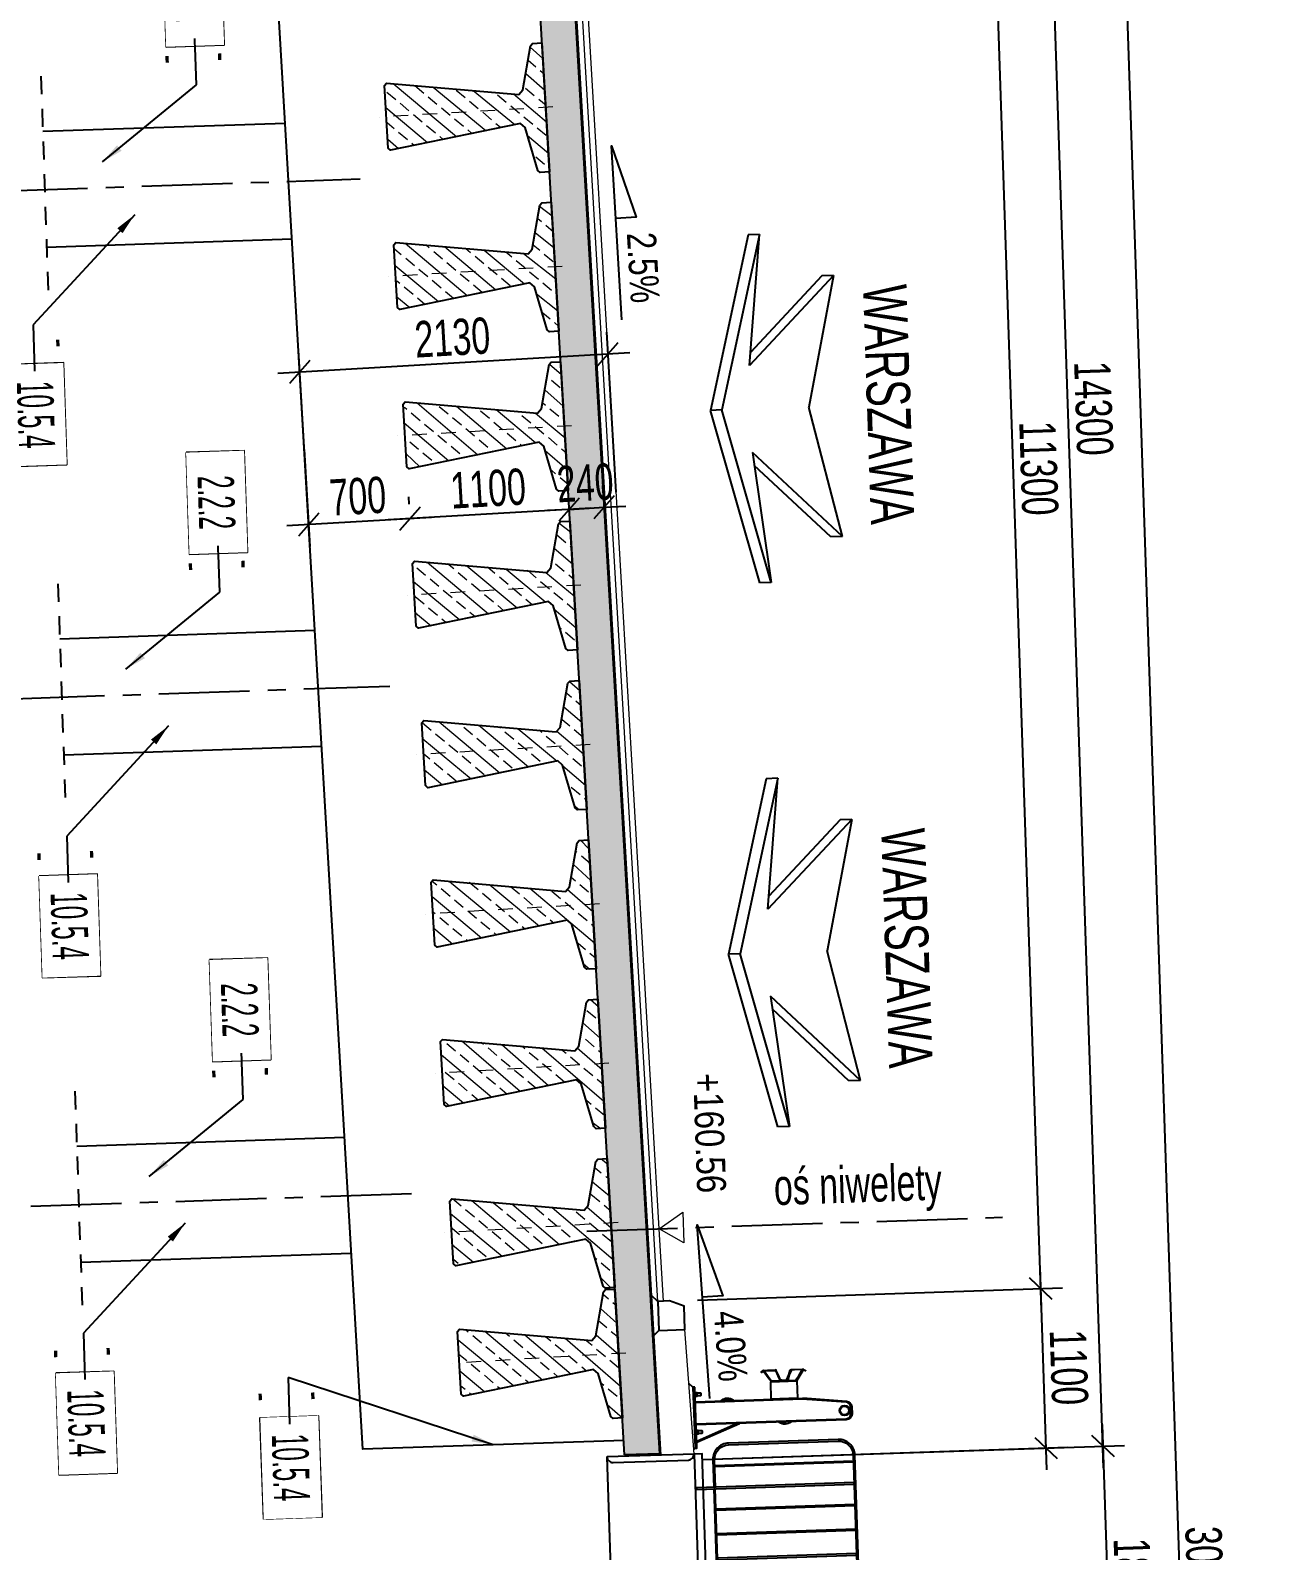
# Model space of a CAD drawing. Header units: metres. Extents: x 8395712 to 9795150, y 4166577 to 5794892.
# Drawn here: x 8418332.71 to 8418341.32, y 5772437.74 to 5772448.22 of the extents above; entities that cross this region are included whole.
import ezdxf
from ezdxf.enums import TextEntityAlignment as Align

# ---------------------------------------------------------------- set-up
doc = ezdxf.new("R2010")
doc.units = ezdxf.units.M
doc.set_wipeout_variables(frame=1)
doc.header["$PDMODE"] = 35
doc.header["$PDSIZE"] = 0.002
doc.linetypes.add('CENTER', pattern=[2, 1.25, -0.25, 0.25, -0.25])
doc.linetypes.add('HIDDEN', pattern=[0.375, 0.25, -0.125])
for name, color, linetype in [('00RysOpi-T', 2, 'Continuous'), ('AII_M_bariery', 8, 'Continuous'), ('AII_M_izolacja', 8, 'Continuous'), ('AII_M_konstrukcja beton', 3, 'Continuous'), ('AII_M_krawężnik', 9, 'Continuous'), ('AII_M_opis', 1, 'Continuous'), ('AII_M_opisy do legendy', 2, 'Continuous'), ('AII_M_osie główne', 8, 'CENTER'), ('AII_M_wyposażenie', 8, 'Continuous'), ('AII_wyposażenie', 8, 'Continuous')]:
    doc.layers.add(name, color=color, linetype=linetype)
for name, color, linetype, lineweight in [('AII_M_konstrukcja', 1, 'Continuous', 25), ('AII_M_koty wysokościowe', 1, 'Continuous', 18), ('AII_M_kreskowanie', 8, 'Continuous', 0), ('AII_M_linie kreskowane', 9, 'HIDDEN', 18), ('AII_M_nawierzchnia', 9, 'Continuous', 18), ('AII_M_opisy wymiary', 1, 'Continuous', 25), ('AII_M_osie', 9, 'CENTER', 18), ('AII_M_wymiary', 1, 'Continuous', 25)]:
    doc.layers.add(name, color=color, linetype=linetype, lineweight=lineweight)
doc.styles.add('AII_norm.', font='CDMSIMPL.shx', dxfattribs={"width": 0.75, "bigfont": 'CDMBIGPL.shx'})
doc.styles.add('CDMSTYLE', font='CDMSIMPL.shx', dxfattribs={"width": 0.7, "bigfont": 'CDMBIGPL.shx'})
doc.dimstyles.new('CDM-ME100MM', dxfattribs={"dimscale": 0.1, "dimtxt": 2.5, "dimasz": 1.5, "dimexe": 1.5, "dimexo": 1, "dimgap": 0.5, "dimtad": 1, "dimdec": 0, "dimlfac": 1000, "dimrnd": 1, "dimzin": 9, "dimtxsty": 'CDMSTYLE', "dimblk": 'OBLIQUE', "dimcen": 2.5, "dimdle": 1.5, "dimclrd": 9, "dimclre": 9, "dimclrt": 1, "dimadec": 1, "dimazin": 2, "dimtfac": 1, "dimtdec": 0, "dimtix": 1, "dimtmove": 2, "dimatfit": 3, "dimldrblk": 'DOT', "dimfxl": 1, "dimtvp": 1, "dimtolj": 1, "dimtzin": 0, "dimlwd": 25, "dimlwe": 25, "dimarcsym": 0})
doc.dimstyles.new('CDM-ME100MM$7', dxfattribs={"dimscale": 0.1, "dimtxt": 2.5, "dimasz": 1.5, "dimexe": 1.5, "dimexo": 1, "dimgap": 0.5, "dimtad": 1, "dimdec": 0, "dimlfac": 1000, "dimrnd": 1, "dimzin": 9, "dimtxsty": 'CDMSTYLE', "dimblk": 'OBLIQUE', "dimcen": 2.5, "dimdle": 1.5, "dimclrd": 9, "dimclre": 9, "dimclrt": 1, "dimadec": 1, "dimazin": 2, "dimtfac": 1, "dimtdec": 0, "dimtix": 1, "dimtmove": 2, "dimatfit": 3, "dimfxl": 1, "dimtvp": 1, "dimtolj": 1, "dimtzin": 0, "dimlwd": 25, "dimlwe": 25, "dimarcsym": 0})

# ---------------------------------------------------------------- blocks, each defined once
blk = doc.blocks.new('Kierunek_od')
at = {"layer": 'AII_M_opis', "color": 0}
for p, q in [((-0.4500000232830644, 0), (0, -0.1)), ((-0.4500000232830644, 0), (-0.1500000232830644, -0.3)), ((-0.4500000232830644, 0), (-0.4500000232830644, -0.03999999999999998)), ((0.45, 0), (0, -0.1)), ((0.45, 0), (0.15, -0.3)), ((0.45, 0), (0.45, -0.03999999999999998)), ((-0.4500000232830644, -0.03999999999999998), (-0.1950000232830643, -0.295)), ((0.45, -0.03999999999999998), (0.1949999999999999, -0.295)), ((-0.1500000232830644, -0.3), (-0.6000000232830643, -0.25)), ((-0.6000000232830643, -0.25), (-2.328306436538696e-08, -0.4)), ((-0.6000000232830645, -0.25), (-0.6000000232830645, -0.2899999999999999)), ((0.6, -0.25), (0, -0.4)), ((0.15, -0.3), (0.6, -0.25)), ((0.6, -0.25), (0.6, -0.2899999999999999)), ((-0.6000000232830643, -0.2899999999999999), (-2.328306436538696e-08, -0.4399999999999999)), ((0.6, -0.2899999999999999), (0, -0.4399999999999999)), ((0, -0.4), (0, -0.4399999999999999))]:
    blk.add_line(p, q, dxfattribs=at)
at = {"layer": 'AII_M_opis', "color": 2, "style": 'AII_norm.', "width": 0.7, "flags": 4}
blk.add_attdef('KIERUNEK', text='', height=0.15, dxfattribs=at).set_placement((-1.932494342327118e-08, 0.175), align=Align.MIDDLE_CENTER)
blk = doc.blocks.new('Deska_0.6')
at = {"layer": 'AII_M_wyposażenie', "color": 0, "linetype": 'ByBlock', "lineweight": -2}
blk.add_lwpolyline([(0, 0), (0, -0.6000000000000001, 0.4142135623730545), (0.03999999999999915, -0.56), (0.03999999999999915, -0.04000000000000004, 0.4142135623730885)], format="xyb", close=True, dxfattribs=at)
blk = doc.blocks.new('Barieroporęcz_1.1')
at = {"layer": 'AII_M_bariery', "color": 0, "linetype": 'ByBlock', "lineweight": -2}
for p, q in [((-0.2299999995157123, 0.5366167640313506), (-0.2299999995157123, 0.7166167618706822)), ((-0.2299999995157123, 0.7166167618706822), (-0.109999998472631, 0.7166167637333274)), ((-0.109999998472631, 0.7166167637333274), (-0.109999998472631, 0.5366167621687055)), ((0.0521938381716609, 0.6686686375178397), (0.05000000167638063, 0.6666168076917529)), ((-0.109999998472631, 0.5366167621687055), (-0.2299999995157123, 0.5366167640313506)), ((-0.1121938368305564, 0.2750518741086125), (-0.109999998472631, 0.2730000438168645)), ((0.1700000008568168, 0.01299999887123704), (0.05000000167638063, 0.3129999991506338)), ((0.1613837359473109, 0.01299999747425318), (0.04999999981373549, 0.2914593387395144)), ((-0.1700000008568168, 0.01299999793991446), (-0.1499999994412065, 0.01299999840557575)), ((0.09000000078231096, 0.01299999747425318), (0.109999998472631, 0.01299999887123704))]:
    blk.add_line(p, q, dxfattribs=at)
for points in [[(-0.1100000003352761, 0.01299999793991446), (-0.109999998472631, 0.7513584421575068, -0.02809077699533401), (-0.1081091640517116, 0.7849876821599899), (-0.07952529098838568, 1.053371768593788, -0.3712932942669963), (-0.03699999954551458, 1.090000000931322), (0.007000002078711987, 1.090000000931322, -0.4142135623730951), (0.04999999981373549, 1.047000003196299), (0.04999999981373549, 0.01299999980255961)], [(0.0420000022277236, 0.01299999933689833), (0.0420000022277236, 1.047000001333654, 0.4142135623730951), (0.007000002078711987, 1.082000003345311), (-0.03699999768286943, 1.082000001948327, 0.3615547173157387), (-0.07141511794179678, 1.053371768128127), (-0.07157571520656347, 1.052474988773465), (-0.1001091646030545, 0.7845378724485634, 0.02809077699533412), (-0.1020000008866191, 0.7509086357057093), (-0.1020000008866191, 0.01299999747425318)], [(-0.3099999995902181, 0.4914142685011029), (-0.3099999977275729, 0.5165658188052475), (-0.3099999995902181, 0.5731531623750925, -0.3249807946063982), (-0.3051616465672851, 0.5798110337927938), (-0.2681441707536578, 0.5918296966701746), (-0.2428383519873023, 0.6000458700582385, 0.3249807946063997), (-0.2379999971017241, 0.6067037424072623), (-0.2379999971017241, 0.6266167620196939), (-0.2379999989643693, 0.6465297839604318, 0.3249807946063987), (-0.2428383519873023, 0.6531876567751169), (-0.2737185889855027, 0.6632137084379792), (-0.3051616465672851, 0.673422493506223, -0.3249807946063986), (-0.3099999977275729, 0.6800803663209081), (-0.3099999977275729, 0.7042762534692883), (-0.3099999977275729, 0.7618192578665912, -0.1517201670164928), (-0.3087682900950313, 0.7657849611714482), (-0.2989999996498227, 0.7799933878704906), (-0.2965278727933764, 0.7782938005402684), (-0.3057682914659381, 0.7648531920276582, 0.1517201670164928), (-0.3069999990984797, 0.7608874877914786), (-0.3069999972358346, 0.7042762525379658), (-0.3069999972358346, 0.682260500267148, 0.3249807946063986), (-0.3021616460755467, 0.6756026288494468), (-0.2737185908481479, 0.6663678688928485), (-0.2398383496329188, 0.6553677902556956, -0.3249807946063987), (-0.234999998472631, 0.6487099174410105), (-0.234999998472631, 0.6266167657449841), (-0.234999998472631, 0.6045236098580062, -0.3249807946063987), (-0.2398383496329188, 0.5978657356463373), (-0.2681441707536578, 0.5886755352839828), (-0.3021616460755467, 0.5776309021748602, 0.3249807946063982), (-0.3069999990984797, 0.5709730256348848), (-0.3069999990984797, 0.5165658183395863), (-0.3069999990984797, 0.4923460390418768, 0.1517201670164924), (-0.3057682914659381, 0.4883803389966488), (-0.2965278746560216, 0.4749397258274257), (-0.2989999977871776, 0.47324014082551), (-0.3087682938203216, 0.4874485665932298, -0.1517201670164924), (-0.3099999995902181, 0.4914142685011029, 0.1517201670164924), (-0.3087682938203216, 0.4874485665932298)], [(0.0521938381716609, 0.6686686375178397, -0.3054685107767294), (0.05208205711096525, 0.5844569355249405), (0.04999999981373549, 0.5866168094798923, 0.2999999999999943), (0.05000000167638063, 0.6666168076917529)], [(-0.1121938368305564, 0.2750518741086125, 0.3054685107767294), (-0.1120820539072156, 0.1908401697874069), (-0.1100000003352761, 0.1930000446736813, -0.2999999999999943), (-0.109999998472631, 0.2730000438168645, -0.4249999999999931)]]:
    blk.add_lwpolyline(points, format="xyb", dxfattribs=at)
blk.add_lwpolyline([(-0.2586285686120391, 0.5257672136649489), (-0.2381526818498969, 0.5392381893470883, 0.2523857402148703), (-0.234999998472631, 0.5450861090794206), (-0.234999998472631, 0.6017203135415912), (-0.234999998472631, 0.7081474168226123, 0.2523857402148703), (-0.2381526837125421, 0.7139953379519284), (-0.2652992410585284, 0.7318549156188965), (-0.3037480795755982, 0.757150205783546), (-0.3009999981150031, 0.7613272899761796), (-0.2652992410585284, 0.7378399493172765), (-0.2331526828929782, 0.7166908960789442, -0.2523857402148703), (-0.2299999976530671, 0.7108429800719023), (-0.2299999976530671, 0.6017203163355589), (-0.2299999976530671, 0.5423905472271144, -0.252385740214874), (-0.233152681030333, 0.5365426298230886), (-0.2586285686120391, 0.5197821776382625), (-0.3009999999776483, 0.491906238719821), (-0.3037480814382434, 0.4960833229124546)], format="xyb", close=True, dxfattribs=at)
for points in [[(-0.2099999999627471, 0.01299999980255961), (-0.2099999999627471, 9.313225746154785e-10), (0.2099999999627471, -9.313225746154785e-10), (0.2099999981001019, 0.01299999840557575)], [(-0.1461499994620681, 0.01299999747425318), (-0.1738500008359551, 0.01299999793991446), (-0.17384999897331, 0.02446660213172436), (-0.1461500013247132, 0.02446660026907921)], [(-0.1699999971315265, 0.02446660213172436), (-0.1699999989941716, 0.04999999981373549), (-0.1670000003650784, 0.05300000123679638), (-0.1529999999329448, 0.05299999797716737), (-0.1500000013038516, 0.04999999981373549), (-0.1499999994412065, 0.02446660026907921)], [(0.1138499984517694, 0.0129999965429306), (0.08615000080317259, 0.01299999933689833), (0.08615000080317259, 0.02446660166606307), (0.1138500021770597, 0.02446660213172436)], [(0.08999999891966581, 0.02446660213172436), (0.09000000078231096, 0.04999999701976776), (0.09300000127404928, 0.05299999751150608), (0.107000001706183, 0.05299999937415123), (0.1100000003352761, 0.04999999701976776), (0.1100000003352761, 0.02446660120040178)]]:
    blk.add_lwpolyline(points, close=True, dxfattribs=at)
for radius in [0.035, 0.03]:
    blk.add_circle((-0.01499999780207872, 1.039000000953674), radius, dxfattribs=at)
blk = doc.blocks.new('Spadek')
at = {"layer": 'AII_M_wymiary', "color": 9}
blk.add_lwpolyline([(-0.2998809532728046, 3.725290298461914e-09), (0.2998809532728046, -3.725290298461914e-09), (0.04988095699809492, 0.06999999843537807), (0.04988095699809492, 0.06999999843537807), (0.04988095327280462, 1.862645149230957e-09)], dxfattribs=at)
at = {"layer": 'AII_M_wymiary', "color": 1, "style": 'CDMSTYLE', "width": 0.8}
blk.add_attdef('SP', text='', height=0.09999999999999995, rotation=359.9999994663915, dxfattribs=at).set_placement((-0.1249999932479113, 0.03500000201165676), align=Align.CENTER)
blk = doc.blocks.new('_OBLIQUE')
at = {"color": 0, "linetype": 'ByBlock'}
blk.add_line((-0.5, -0.5), (0.5, 0.5), dxfattribs=at)
blk = doc.blocks.new('*D135')
at = {"layer": 'AII_M_wymiary', "color": 9, "lineweight": 25, "transparency": 16777216}
for p, q in [((8418336.414716886, 5772445.015153966), (8418336.411792755, 5772445.065068409)), ((8418336.654231269, 5772445.029185401), (8418336.651307138, 5772445.079099843)), ((8418336.420565141, 5772444.915325144), (8418336.270821875, 5772444.906552758)), ((8418336.420565141, 5772444.915325144), (8418336.660079524, 5772444.929356579)), ((8418336.660079524, 5772444.929356579), (8418336.809822788, 5772444.938128966))]:
    blk.add_line(p, q, dxfattribs=at)
at = {"layer": 'Defpoints', "color": 0, "lineweight": 25, "transparency": 16777216}
for p in [(8418336.420565141, 5772444.915325126), (8418336.660079524, 5772444.929356561), (8418336.660079524, 5772444.929356582)]:
    blk.add_point(p, dxfattribs=at)
at = {"layer": 'AII_M_wymiary', "color": 9, "lineweight": 25, "transparency": 16777216, "xscale": 0.15, "yscale": 0.15, "zscale": 0.15}
for p, rotation in [((8418336.420565141, 5772444.915325144), 3.352717910383678), ((8418336.660079524, 5772444.929356579), 183.3527179103837)]:
    blk.add_blockref('_OBLIQUE', p, dxfattribs=dict(at, rotation=rotation))
at = {"layer": 'AII_M_wymiary', "color": 1, "lineweight": -3, "transparency": 16777216, "insert": (8418336.530087883, 5772445.097041337), "char_height": 0.25, "attachment_point": 5, "rotation": 3.3527179103837144, "style": 'CDMSTYLE'}
blk.add_mtext('\\A1;240', dxfattribs=at)
blk = doc.blocks.new('_DOT')
at = {"color": 0, "linetype": 'ByBlock'}
blk.add_line((-0.5, 0), (-1, 0), dxfattribs=at)
at = {"color": 0, "linetype": 'ByBlock', "const_width": 0.5}
blk.add_lwpolyline([(-0.25, 0, 1), (0.25, 0, 1)], format="xyb", close=True, dxfattribs=at)
blk = doc.blocks.new('*D136')
at = {"layer": 'AII_M_wymiary', "color": 9, "lineweight": 25, "transparency": 16777216}
for p, q in [((8418336.414716884, 5772445.015153966), (8418336.411792755, 5772445.065068392)), ((8418335.31659961, 5772444.950823116), (8418335.31367548, 5772445.000737541)), ((8418336.570308408, 5772444.924097516), (8418335.172704604, 5772444.842221889))]:
    blk.add_line(p, q, dxfattribs=at)
at = {"layer": 'Defpoints', "color": 0, "lineweight": 25, "transparency": 16777216}
for p in [(8418335.322447868, 5772444.850994276), (8418335.322447868, 5772444.850994279), (8418336.420565143, 5772444.915325126)]:
    blk.add_point(p, dxfattribs=at)
at = {"layer": 'AII_M_wymiary', "color": 9, "lineweight": 25, "transparency": 16777216, "xscale": 0.15, "yscale": 0.15, "zscale": 0.15}
for p, rotation in [((8418336.420565143, 5772444.915325128), 3.352718667514196), ((8418335.322447868, 5772444.850994277), 183.3527186675142)]:
    blk.add_blockref('_OBLIQUE', p, dxfattribs=dict(at, rotation=rotation))
at = {"layer": 'AII_M_wymiary', "color": 1, "lineweight": -3, "transparency": 16777216, "insert": (8418335.861272052, 5772445.057860177), "char_height": 0.25, "attachment_point": 5, "rotation": 3.352718667514197, "style": 'CDMSTYLE'}
blk.add_mtext('\\A1;1100', dxfattribs=at)
blk = doc.blocks.new('T27')
at = {"layer": 'AII_M_kreskowanie'}
h = blk.add_hatch(dxfattribs=at)
h.set_pattern_fill('ANSI33', color=256, scale=25, angle=1.718358001650266)
h.set_pattern_definition([(46.71835800165023, (-1296896.902960777, -174361.3138179779), (-115.5688032933521, 108.83663999473), []), (46.71835800165023, (-1296784.700190544, -174357.9477348328), (-115.5688032933521, 108.83663999473), [79.37499999999994, -39.68749999999997])])
edge = h.paths.add_edge_path()
edge.add_line((-445, -2.86102294921875e-06), (444.9999999998743, -2.861106091600618e-06))
edge.add_line((445, -9.5367431640625e-07), (445.0000000001003, -65.00000095368775))
edge.add_line((444.9999990463257, -65.00000095367432), (429.9999990463197, -80.00000095365431))
edge.add_line((430, -80.00000286102295), (129.9999999999325, -150.0000028610064))
edge.add_line((129.9999990463257, -150.0000019073486), (99.99999904631457, -180.0000019073377))
edge.add_line((100.0000009536743, -180), (231.5780153273781, -1085.000000000008))
edge.add_line((231.5780143737793, -1085), (216.5780143737742, -1100.000000000009))
edge.add_line((216.5780153274536, -1100.000001907349), (-216.5780134200162, -1100.000001907305))
edge.add_line((-216.5780153274536, -1100.000000953674), (-231.5780153274336, -1085.000000953668))
edge.add_line((-231.578013420105, -1085.000001907349), (-99.99999904633327, -180.0000019073653))
edge.add_line((-100, -180.0000019073486), (-129.99999999996, -150.0000019073367))
edge.add_line((-130.0000009536743, -150.0000009536743), (-430.0000009537778, -80.00000095365036))
edge.add_line((-430.0000009536743, -80), (-445.0000009536543, -64.99999999999403))
edge.add_line((-445, -65), (-444.9999999998667, -8.682832230988424e-12))
at = {"layer": 'AII_M_konstrukcja', "color": 2}
blk.add_lwpolyline([(-445, -2.86102294921875e-06), (445, -9.5367431640625e-07), (444.9999990463257, -65.00000095367432), (430, -80.00000286102295), (129.9999990463257, -150.0000019073486), (100.0000009536743, -180), (231.5780143737793, -1085), (216.5780153274536, -1100.000001907349), (-216.5780153274536, -1100.000000953674), (-231.578013420105, -1085.000001907349), (-100, -180.0000019073486), (-130.0000009536743, -150), (-430.0000009536743, -80), (-445, -65)], close=True, dxfattribs=at)
at = {"layer": 'AII_M_osie główne', "lineweight": 18, "ltscale": 0.1}
blk.add_lwpolyline([(9.5367431640625e-07, 50.00000095367432), (-1.9073486328125e-06, -1150.000000953674)], dxfattribs=at)
blk = doc.blocks.new('*D137')
at = {"layer": 'AII_M_wymiary', "color": 9, "lineweight": 25, "transparency": 16777216}
for p, q in [((8418334.593497388, 5772445.328426563), (8418334.63263663, 5772444.660325988)), ((8418335.31659961, 5772444.950823118), (8418335.313675478, 5772445.000737544)), ((8418335.472191133, 5772444.859766669), (8418334.474120978, 5772444.801296865))]:
    blk.add_line(p, q, dxfattribs=at)
at = {"layer": 'Defpoints', "color": 0, "lineweight": 25, "transparency": 16777216}
for p in [(8418334.58764913, 5772445.428255405), (8418335.322447868, 5772444.850994276), (8418334.623864243, 5772444.810069254)]:
    blk.add_point(p, dxfattribs=at)
at = {"layer": 'AII_M_wymiary', "color": 9, "lineweight": 25, "transparency": 16777216, "xscale": 0.15, "yscale": 0.15, "zscale": 0.15}
for p, rotation in [((8418334.623864243, 5772444.810069254), 183.3527186675142), ((8418335.322447868, 5772444.85099428), 3.352718667514196)]:
    blk.add_blockref('_OBLIQUE', p, dxfattribs=dict(at, rotation=rotation))
at = {"layer": 'AII_M_wymiary', "color": 1, "lineweight": -3, "transparency": 16777216, "insert": (8418334.9629216, 5772445.005232241), "char_height": 0.25, "attachment_point": 5, "rotation": 3.3527186675142113, "style": 'CDMSTYLE'}
blk.add_mtext('\\A1;700', dxfattribs=at)
blk = doc.blocks.new('*D270')
at = {"layer": 'AII_M_opisy wymiary', "color": 9, "linetype": 'ByBlock', "lineweight": 25, "transparency": 16777216}
for p, q in [((8418336.744049164, 5772445.034447195), (8418336.679508355, 5772446.136148442)), ((8418334.61801598, 5772444.909898092), (8418334.553475171, 5772446.011599339)), ((8418334.412504295, 5772445.853083684), (8418336.838024007, 5772445.995177564))]:
    blk.add_line(p, q, dxfattribs=at)
at = {"layer": 'Defpoints', "color": 0, "linetype": 'ByBlock', "lineweight": 25, "transparency": 16777216}
for p in [(8418336.688280739, 5772445.986405177), (8418336.74989742, 5772444.934618351), (8418334.62386424, 5772444.810069249)]:
    blk.add_point(p, dxfattribs=at)
at = {"layer": 'AII_M_opisy wymiary', "color": 9, "linetype": 'ByBlock', "lineweight": 25, "transparency": 16777216, "xscale": 0.15, "yscale": 0.15, "zscale": 0.15}
for p, rotation in [((8418336.688280743, 5772445.986405176), 3.352718638135351), ((8418334.56224756, 5772445.861856073), 183.3527186381353)]:
    blk.add_blockref('_OBLIQUE', p, dxfattribs=dict(at, rotation=rotation))
at = {"layer": 'AII_M_opisy wymiary', "color": 1, "linetype": 'ByBlock', "lineweight": 25, "transparency": 16777216, "insert": (8418335.615029698, 5772446.0988311), "char_height": 0.25, "attachment_point": 5, "rotation": 3.3527186381353506, "style": 'CDMSTYLE'}
blk.add_mtext('\\A1;2130', dxfattribs=at)
blk = doc.blocks.new('00kota3')
at = {"layer": 'AII_M_koty wysokościowe', "color": 0, "linetype": 'Continuous', "lineweight": -2}
blk.add_lwpolyline([(1.080883523449302, 1.662365338939708), (-1.035982793706353, 1.662365338939708), (0, 0)], close=True, dxfattribs=at)
at = {"layer": 'AII_M_koty wysokościowe', "color": 0, "linetype": 'Continuous', "lineweight": -2, "style": 'CDMSTYLE', "width": 0.85}
blk.add_attdef('%%P000.000', (0.4929666414439566, 2.692536952497903), '', height=2, dxfattribs=at)
blk = doc.blocks.new('*D353')
at = {"layer": 'AII_M_opisy wymiary', "color": 9, "linetype": 'ByBlock', "lineweight": 25, "transparency": 16777216}
for p, q in [((8418339.712412864, 5772438.296004613), (8418339.665491994, 5772439.695218117)), ((8418337.304994581, 5772439.465977483), (8418339.820434961, 5772439.550329621)), ((8418337.341860978, 5772438.366595445), (8418339.85730136, 5772438.450947583))]:
    blk.add_line(p, q, dxfattribs=at)
at = {"layer": 'Defpoints', "color": 0, "linetype": 'ByBlock', "lineweight": 25, "transparency": 16777216}
for p in [(8418339.670519229, 5772439.545302385), (8418337.20505076, 5772439.462625992), (8418337.241917158, 5772438.363243954)]:
    blk.add_point(p, dxfattribs=at)
at = {"layer": 'AII_M_opisy wymiary', "color": 9, "linetype": 'ByBlock', "lineweight": 25, "transparency": 16777216, "xscale": 0.15, "yscale": 0.15, "zscale": 0.15}
for p, rotation in [((8418339.670519229, 5772439.545302385), 91.92062238634111), ((8418339.707385628, 5772438.445920346), 271.9206223863411)]:
    blk.add_blockref('_OBLIQUE', p, dxfattribs=dict(at, rotation=rotation))
at = {"layer": 'AII_M_opisy wymiary', "color": 1, "linetype": 'ByBlock', "lineweight": 25, "transparency": 16777216, "insert": (8418339.863854118, 5772439.001476476), "char_height": 0.25, "attachment_point": 5, "rotation": 271.9206223863411, "style": 'CDMSTYLE'}
blk.add_mtext('\\A1;1100', dxfattribs=at)
blk = doc.blocks.new('*D354')
at = {"layer": 'AII_M_opisy wymiary', "color": 9, "linetype": 'ByBlock', "lineweight": 25, "transparency": 16777216}
for p, q in [((8418339.675546462, 5772439.395386651), (8418339.286773542, 5772450.98886998)), ((8418336.581070155, 5772450.748053296), (8418339.44171651, 5772450.843981483)), ((8418337.304994581, 5772439.465977483), (8418339.820434958, 5772439.550329621))]:
    blk.add_line(p, q, dxfattribs=at)
at = {"layer": 'Defpoints', "color": 0, "linetype": 'ByBlock', "lineweight": 25, "transparency": 16777216}
for p in [(8418339.291800778, 5772450.838954247), (8418336.481126335, 5772450.744701806), (8418337.20505076, 5772439.462625992)]:
    blk.add_point(p, dxfattribs=at)
at = {"layer": 'AII_M_opisy wymiary', "color": 9, "linetype": 'ByBlock', "lineweight": 25, "transparency": 16777216, "xscale": 0.15, "yscale": 0.15, "zscale": 0.15}
for p, rotation in [((8418339.291800778, 5772450.838954247), 91.92062238634111), ((8418339.670519225, 5772439.545302385), 271.9206223863411)]:
    blk.add_blockref('_OBLIQUE', p, dxfattribs=dict(at, rotation=rotation))
at = {"layer": 'AII_M_opisy wymiary', "color": 1, "linetype": 'ByBlock', "lineweight": 25, "transparency": 16777216, "insert": (8418339.656061692, 5772445.197993426), "char_height": 0.25, "attachment_point": 5, "rotation": 271.9206223863411, "style": 'CDMSTYLE'}
blk.add_mtext('\\A1;11300', dxfattribs=at)
blk = doc.blocks.new('*D356')
at = {"layer": 'AII_M_opisy wymiary', "color": 9, "linetype": 'ByBlock', "lineweight": 25, "transparency": 16777216}
for p, q in [((8418340.104074502, 5772438.309138495), (8418339.614756862, 5772452.900936473)), ((8418336.64372082, 5772452.651222192), (8418339.769699829, 5772452.756047976)), ((8418337.341860978, 5772438.366595445), (8418340.248962998, 5772438.464081464))]:
    blk.add_line(p, q, dxfattribs=at)
at = {"layer": 'Defpoints', "color": 0, "linetype": 'ByBlock', "lineweight": 25, "transparency": 16777216}
for p in [(8418339.619784096, 5772452.751020741), (8418336.543776998, 5772452.647870701), (8418337.241917158, 5772438.363243954)]:
    blk.add_point(p, dxfattribs=at)
at = {"layer": 'AII_M_opisy wymiary', "color": 9, "linetype": 'ByBlock', "lineweight": 25, "transparency": 16777216, "xscale": 0.15, "yscale": 0.15, "zscale": 0.15}
for p, rotation in [((8418339.619784096, 5772452.751020741), 91.92062238634111), ((8418340.099047266, 5772438.459054228), 271.9206223863411)]:
    blk.add_blockref('_OBLIQUE', p, dxfattribs=dict(at, rotation=rotation))
at = {"layer": 'AII_M_opisy wymiary', "color": 1, "linetype": 'ByBlock', "lineweight": 25, "transparency": 16777216, "insert": (8418340.034317369, 5772445.610902594), "char_height": 0.25, "attachment_point": 5, "rotation": 271.9206223863411, "style": 'CDMSTYLE'}
blk.add_mtext('\\A1;14300', dxfattribs=at)
blk = doc.blocks.new('*D357')
at = {"layer": 'AII_M_opisy wymiary', "color": 9, "linetype": 'ByBlock', "lineweight": 25, "transparency": 16777216}
for p, q in [((8418340.09402003, 5772438.60896996), (8418340.164401334, 5772436.510149701)), ((8418337.341860978, 5772438.366595445), (8418340.248962998, 5772438.464081464)), ((8418337.402187811, 5772436.567606651), (8418340.30928983, 5772436.66509267))]:
    blk.add_line(p, q, dxfattribs=at)
at = {"layer": 'Defpoints', "color": 0, "linetype": 'ByBlock', "lineweight": 25, "transparency": 16777216}
for p in [(8418337.241917158, 5772438.363243954), (8418340.159374097, 5772436.660065435), (8418337.30224399, 5772436.56425516)]:
    blk.add_point(p, dxfattribs=at)
at = {"layer": 'AII_M_opisy wymiary', "color": 9, "linetype": 'ByBlock', "lineweight": 25, "transparency": 16777216, "xscale": 0.15, "yscale": 0.15, "zscale": 0.15}
for p, rotation in [((8418340.099047266, 5772438.459054228), 91.92062238634111), ((8418340.159374097, 5772436.660065435), 271.9206223863411)]:
    blk.add_blockref('_OBLIQUE', p, dxfattribs=dict(at, rotation=rotation))
at = {"layer": 'AII_M_opisy wymiary', "color": 1, "linetype": 'ByBlock', "lineweight": 25, "transparency": 16777216, "insert": (8418340.30411237, 5772437.565424941), "char_height": 0.25, "attachment_point": 5, "rotation": 271.9206223863411, "style": 'CDMSTYLE'}
blk.add_mtext('\\A1;1800', dxfattribs=at)
blk = doc.blocks.new('*D362')
at = {"layer": 'AII_M_opisy wymiary', "color": 9, "linetype": 'ByBlock', "lineweight": 25, "transparency": 16777216}
for p, q in [((8418340.111171763, 5772452.917583124), (8418341.140079405, 5772422.234829839)), ((8418336.643720817, 5772452.651222192), (8418340.26611473, 5772452.772694627)), ((8418337.662574012, 5772422.268300374), (8418341.284967901, 5772422.389772808))]:
    blk.add_line(p, q, dxfattribs=at)
at = {"layer": 'Defpoints', "color": 0, "linetype": 'ByBlock', "lineweight": 25, "transparency": 16777216}
for p in [(8418336.543776995, 5772452.647870701), (8418341.135052169, 5772422.384745573), (8418337.56263019, 5772422.264948883)]:
    blk.add_point(p, dxfattribs=at)
at = {"layer": 'AII_M_opisy wymiary', "color": 9, "linetype": 'ByBlock', "lineweight": 25, "transparency": 16777216, "xscale": 0.15, "yscale": 0.15, "zscale": 0.15}
for p, rotation in [((8418340.116198998, 5772452.767667391), 91.92062238634111), ((8418341.135052169, 5772422.384745573), 271.9206223863411)]:
    blk.add_blockref('_OBLIQUE', p, dxfattribs=dict(at, rotation=rotation))
at = {"layer": 'AII_M_opisy wymiary', "color": 1, "linetype": 'ByBlock', "lineweight": 25, "transparency": 16777216, "insert": (8418340.80052727, 5772437.582071591), "char_height": 0.25, "attachment_point": 5, "rotation": 271.9206223863411, "style": 'CDMSTYLE'}
blk.add_mtext('\\A1;30400', dxfattribs=at)
blk = doc.blocks.new('OpiNum01')
at = {"layer": 'AII_M_opisy do legendy', "color": 0, "linetype": 'Continuous'}
blk.add_lwpolyline([(-3.5, -1.999999999999999), (3.500000000000001, -2), (3.5, 2), (-3.5, 2)], close=True, dxfattribs=at)
at = {"color": 9, "linetype": 'Continuous', "lineweight": 25, "style": 'CDMSTYLE', "width": 0.7, "flags": 1}
for tag, p in [('NAZWAPOL', (-4.104931844502406, -6.80252055447653)), ('NAZWAANG', (-4.104931844502403, -10.47658496644755)), ('SPECYF', (-4.104931844502399, -14.15064937841856)), ('ID', (-4.104931844502396, -17.82471379038958)), ('BAZA', (-4.104931844502392, -21.4987782023606)), ('RYSUNEK', (-4.104931844502389, -25.17284261433161))]:
    blk.add_attdef(tag, p, '', height=2, dxfattribs=at)
at = {"layer": 'AII_M_opisy do legendy', "linetype": 'Continuous', "lineweight": -2, "style": 'CDMSTYLE', "width": 0.5}
blk.add_attdef('NR', text='', height=2.5, dxfattribs=at).set_placement((0, 0), align=Align.MIDDLE)
at = {"color": 0, "linetype": 'Continuous'}
blk.add_wipeout([(-3.499999999999999, -1.9999999999999982), (3.4999999999999973, -1.9999999999999991), (3.499999999999997, 2), (-3.499999999999999, 2)], dxfattribs=at).dxf.layer = 'AII_M_opisy do legendy'
blk = doc.blocks.new('OpiTxt01')
at = {"color": 0, "linetype": 'Continuous', "lineweight": 20, "style": 'CDMSTYLE', "width": 0.7}
blk.add_attdef('TEKST_GORNY', (1, 0.8945185874659813), '', height=2, dxfattribs=at)
at = {"color": 0, "linetype": 'Continuous', "lineweight": -2, "style": 'CDMSTYLE', "width": 0.7}
blk.add_attdef('TEKST_DOLNY', (1.049030266685349, -2.731473425873787), '', height=2, dxfattribs=at)
blk = doc.blocks.new('Balustrada1_1x2m')
at = {"color": 0, "linetype": 'ByBlock', "lineweight": -2}
blk.add_lwpolyline([(-0.7689999984577298, -9.313225746154785e-10, 0.4142135672441321), (-0.8809999981895089, -0.1119999978691339), (-0.8810000000521541, -0.8679999969899654, 0.4142135672441321), (-0.7689999975264072, -0.9799999995157123), (-0.5809999983757734, -0.9800000004470348), (-0.5809999983757734, -0.967999997548759), (-0.7689999993890524, -0.9679999994114041, -0.4142135569175338), (-0.8689999980852008, -0.867999997921288), (-0.8689999990165234, -0.1119999997317791, -0.4142135569175338), (-0.769000000320375, -0.01199999917298555), (0.9390000002458692, -0.01200000196695328, -0.4142135569175338), (1.039000000804663, -0.1120000034570694), (1.039000000804663, -0.8680000016465783, -0.4142135569175338), (0.9390000011771917, -0.9680000012740493), (0.7509999992325902, -0.9679999994114041), (0.7509999992325902, -0.98000000230968), (0.9390000011771917, -0.9800000004470348, 0.4142135672441321), (1.050999999977648, -0.8680000016465783), (1.051000000908971, -0.1120000025257468, 0.4142135672441321), (0.9390000021085143, -9.313225746154785e-10, -4.157690437059663e-09)], format="xyb", close=True, dxfattribs=at)
for points in [[(-0.7299999985843897, -0.967999997548759), (-0.7299999976530671, -0.01200000010430813), (-0.7199999997392297, -0.0120000010356307), (-0.7199999988079071, -0.9679999966174364)], [(-0.5809999974444509, -1.099999998696148), (-0.5689999982714653, -1.099999997764826), (-0.5689999964088202, -0.0120000010356307), (-0.580999999307096, -0.01199999824166298)], [(-0.4299999931827188, -0.9700000025331974), (-0.4299999969080091, -0.01200000196695328), (-0.4199999962002039, -0.01200000382959843), (-0.4199999934062362, -0.9700000025331974)], [(-0.259999992325902, -0.9700000025331974), (-0.2599999979138374, -0.01200000010430813), (-0.2499999981373549, -0.01200000382959843), (-0.2499999944120646, -0.9700000025331974)], [(-0.07999999914318323, -0.9700000006705523), (-0.07999999821186066, -0.01200000196695328), (-0.08999999798834324, -0.01200000196695328), (-0.08999999891966581, -0.9699999997392297)], [(0.09000000171363354, -0.9700000006705523), (0.09000000171363354, -0.01200000196695328), (0.08000000100582838, -0.01200000196695328), (0.08000000286847353, -0.9700000025331974)], [(0.2600000035017729, -0.9700000006705523), (0.2600000035017729, -0.01200000010430813), (0.2500000027939677, -0.01200000010430813), (0.2500000037252903, -0.9700000006705523)], [(0.4300000034272671, -0.9700000006705523), (0.4300000034272671, -0.01200000289827585), (0.4200000027194619, -0.0120000010356307), (0.4200000036507845, -0.97000000346452)], [(0.600000006146729, -0.9699999997392297), (0.600000006146729, -0.01199999917298555), (0.5900000054389238, -0.01200000010430813), (0.5900000063702464, -0.9699999997392297)], [(0.7510000001639128, -1.100000000558794), (0.7389999991282821, -1.100000000558794), (0.7390000009909272, -0.01200000196695328), (0.7509999992325902, -0.0120000010356307)], [(0.8999999994412065, -0.9679999984800816), (0.8999999975785613, -0.01200000196695328), (0.8899999987334013, -0.0120000010356307), (0.8900000005960464, -0.9680000012740493)], [(-0.5689999982714653, -0.9799999995157123), (0.7389999991282821, -0.9800000013783574), (0.7389999991282821, -0.9699999997392297), (-0.5689999973401427, -0.969999996945262)]]:
    blk.add_lwpolyline(points, close=True, dxfattribs=at)

msp = doc.modelspace()

# ---------------------------------------------------------------- hatches: boundary and pattern name
at = {"layer": 'AII_M_kreskowanie', "lineweight": 25}
h = msp.add_hatch(dxfattribs=at)
h.set_pattern_fill('ANSI33', color=256, scale=0.5, angle=-88.07937756174447)
h.set_pattern_definition([(316.9206224382555, (8418327.702222198, 5772466.149802516), (0.08537636531537345, 0.09130101995890244), []), (316.9206224382555, (8418327.705184525, 5772466.061463824), (0.08537636531537345, 0.09130101995890244), [0.0625, -0.03125])])
h.paths.add_polyline_path([(8418336.802337555, 5772438.398531307), (8418336.097402154, 5772450.431665468), (8418336.111296788, 5772452.583339917), (8418336.35116196, 5772452.591383495), (8418336.337267326, 5772450.439709046), (8418337.042202728, 5772438.406574885)])

# ---------------------------------------------------------------- linework, layer by layer
at = {"layer": 'AII_M_bariery', "color": 8}
for points in [[(8418337.273532512, 5772438.864585184), (8418337.244695904, 5772438.891550544)], [(8418337.27832105, 5772438.434888891), (8418337.287608773, 5772438.444821133)]]:
    msp.add_lwpolyline(points, dxfattribs=at)
at = {"layer": 'AII_M_izolacja', "linetype": 'HIDDEN', "ltscale": 0.5, "const_width": 0.01}
msp.add_lwpolyline([(8418336.80250513, 5772438.393534117), (8418337.047492422, 5772438.401749459), (8418336.342264518, 5772450.439876619), (8418336.356191464, 5772452.596554964), (8418336.111129213, 5772452.588337108)], dxfattribs=at)
at = {"layer": 'AII_M_izolacja'}
msp.add_lwpolyline([(8418337.052782118, 5772438.396924033), (8418336.347261708, 5772450.440044194), (8418336.361220969, 5772452.601726432)], dxfattribs=at)
at = {"layer": 'AII_M_konstrukcja beton', "color": 1}
for p, q in [((8418334.461872697, 5772447.575238904), (8418332.791519614, 5772447.519225705)), ((8418334.50867339, 5772446.776358627), (8418332.818331541, 5772446.719675131)), ((8418334.666626103, 5772444.080131173), (8418332.90882201, 5772444.021185417)), ((8418334.713426793, 5772443.281250897), (8418332.935633937, 5772443.221634842)), ((8418334.871380119, 5772440.585012999), (8418333.026124755, 5772440.523134674)), ((8418334.91818081, 5772439.786132722), (8418333.052936682, 5772439.7235841))]:
    msp.add_line(p, q, dxfattribs=at)
at = {"layer": 'AII_M_konstrukcja beton'}
msp.add_lwpolyline([(8418336.802337555, 5772438.398531307), (8418336.097402154, 5772450.431665468), (8418336.111296788, 5772452.583339917), (8418336.35116196, 5772452.591383495), (8418336.337267326, 5772450.439709046), (8418337.042202728, 5772438.406574885), (8418336.802337555, 5772438.398531307)], dxfattribs=at)
at = {"layer": 'AII_M_konstrukcja beton', "color": 1}
msp.add_lwpolyline([(8418336.79648747, 5772438.498391341), (8418334.997155176, 5772438.438052982), (8418334.183993176, 5772452.318597779), (8418336.116500614, 5772452.383401994)], dxfattribs=at)
at = {"layer": 'AII_M_krawężnik', "color": 8}
for points in [[(8418337.030748732, 5772439.456780993), (8418336.988371167, 5772439.496408616)], [(8418337.004468966, 5772439.221621781), (8418337.037451714, 5772439.256893351)]]:
    msp.add_lwpolyline(points, dxfattribs=at)
at = {"layer": 'AII_M_krawężnik'}
msp.add_lwpolyline([(8418337.030748732, 5772439.456780993), (8418337.037451714, 5772439.256893351), (8418337.217350593, 5772439.262926034), (8418337.211988207, 5772439.422836148), (8418337.110703789, 5772439.459462187)], close=True, dxfattribs=at)
at = {"layer": 'AII_M_linie kreskowane', "color": 9, "lineweight": 25, "ltscale": 0.5}
for p, q in [((8418332.7787239, 5772447.900802949), (8418332.829685235, 5772446.381099964)), ((8418332.896026079, 5772444.402769187), (8418332.946987413, 5772442.883066203)), ((8418333.013328258, 5772440.904735369), (8418333.064289592, 5772439.385032387))]:
    msp.add_line(p, q, dxfattribs=at)
at = {"layer": 'AII_M_nawierzchnia', "color": 8}
msp.add_lwpolyline([(8418337.030748732, 5772439.456780993), (8418336.387239236, 5772450.44138479)], dxfattribs=at)
at = {"layer": 'AII_M_nawierzchnia'}
for points in [[(8418337.07072626, 5772439.458121589), (8418337.041475829, 5772439.957421762), (8418336.822097592, 5772443.702173057), (8418336.602719355, 5772447.44692435), (8418336.427216765, 5772450.442725386)], [(8418337.28055409, 5772438.404562079), (8418337.217350593, 5772439.262926034)]]:
    msp.add_lwpolyline(points, dxfattribs=at)
at = {"layer": 'AII_M_opisy wymiary', "color": 1, "linetype": 'ByBlock', "lineweight": 40}
msp.add_circle((8418171.830326973, 5772432.124002992), 22459.48405515863, dxfattribs=at)
at = {"layer": 'AII_M_osie', "color": 9, "lineweight": 25, "ltscale": 0.5}
for p, q in [((8418332.475744223, 5772447.10841905), (8418334.979350926, 5772447.192374361)), ((8418332.593046399, 5772443.610385288), (8418335.184103947, 5772443.697273153)), ((8418332.71034858, 5772440.11235147), (8418335.388856973, 5772440.202171891))]:
    msp.add_line(p, q, dxfattribs=at)
at = {"layer": 'AII_M_osie główne', "ltscale": 0.5}
msp.add_lwpolyline([(8418336.54175672, 5772439.940664309), (8418339.407663528, 5772440.036768901)], dxfattribs=at)
at = {"layer": 'AII_M_wyposażenie', "linetype": 'Continuous', "lineweight": 25}
msp.add_lwpolyline([(8418336.743899185, 5772436.505509286), (8418336.68089116, 5772438.384453133)], dxfattribs=at)
msp.add_lwpolyline([(8418337.28055409, 5772438.404562079), (8418337.343562115, 5772436.52561823), (8418337.398943163, 5772436.527475364), (8418337.335935136, 5772438.406419213)], close=True, dxfattribs=at)

# ---------------------------------------------------------------- block references
at = {"layer": 'AII_M_bariery', "rotation": 271.9206224382555}
msp.add_blockref('Barieroporęcz_1.1', (8418337.280570641, 5772438.65470316), dxfattribs=at)
at = {"layer": 'AII_M_konstrukcja', "color": 2, "lineweight": -3, "xscale": 0.001, "yscale": 0.001, "zscale": 0.001, "rotation": 273.3527186223636}
for p in [(8418336.258279528, 5772447.685514518), (8418336.322630476, 5772446.587054138), (8418336.386981428, 5772445.48859376), (8418336.451332375, 5772444.39013338), (8418336.515683325, 5772443.291672998), (8418336.580034275, 5772442.193212618), (8418336.644385226, 5772441.09475224), (8418336.708736174, 5772439.99629186), (8418336.761386951, 5772439.09755155)]:
    msp.add_blockref('T27', p, dxfattribs=at)
at = {"layer": 'AII_M_koty wysokościowe'}
ref = msp.add_blockref('00kota3', (8418337.041475829, 5772439.957421762), dxfattribs=dict(at, xscale=-0.1, yscale=0.1, zscale=0.1, rotation=271.9206222794465))
ref.add_attrib('%%P000.000', '+160.56', (8418337.275012197, 5772441.027051036), dxfattribs={"color": 0, "linetype": 'Continuous', "lineweight": -2, "height": 0.1999999999999998, "rotation": 271.9206222675164, "style": 'CDMSTYLE', "oblique": 359.9999999999999, "width": 0.8500000000000002})
at = {"layer": 'AII_M_opis'}
ref = msp.add_blockref('Kierunek_od', (8418338.272731151, 5772445.626872169), dxfattribs=dict(at, xscale=2, yscale=2, zscale=2, rotation=271.9206224382555))
ref.add_attrib('KIERUNEK', 'WARSZAWA', dxfattribs={"color": 2, "height": 0.2999999999999999, "rotation": 271.920622427509, "style": 'AII_norm.', "width": 0.7000000000000001}).set_placement((8418338.622534525, 5772445.638602426), align=Align.MIDDLE_CENTER)
ref = msp.add_blockref('Kierunek_od', (8418338.398420801, 5772441.878979146), dxfattribs=dict(at, xscale=2, yscale=2, zscale=2, rotation=271.9206224382555))
ref.add_attrib('KIERUNEK', 'WARSZAWA', dxfattribs={"color": 2, "height": 0.2999999999999999, "rotation": 271.920622427509, "style": 'AII_norm.', "width": 0.7000000000000001}).set_placement((8418338.748224175, 5772441.890709399), align=Align.MIDDLE_CENTER)
at = {"layer": 'AII_M_wymiary'}
ref = msp.add_blockref('Spadek', (8418336.747057714, 5772446.821013081), dxfattribs=dict(at, xscale=-2, yscale=2, zscale=2, rotation=273.3527186224202))
ref.add_attrib('SP', '2.5%', dxfattribs={"color": 1, "height": 0.1999999999999999, "rotation": 273.3527190952308, "style": 'CDMSTYLE', "width": 0.8000000000000002}).set_placement((8418336.831558555, 5772446.575534767), align=Align.CENTER)
ref = msp.add_blockref('Spadek', (8418337.346243942, 5772439.385397826), dxfattribs=dict(at, xscale=-2, yscale=2, zscale=2, rotation=274.2112324808941))
ref.add_attrib('SP', '4.0%', dxfattribs={"color": 1, "height": 0.1999999999999999, "rotation": 274.2112330179485, "style": 'CDMSTYLE', "width": 0.8}).set_placement((8418337.434413379, 5772439.141213172), align=Align.CENTER)
at = {"layer": 'AII_M_wyposażenie', "rotation": 271.9206224382555}
msp.add_blockref('Deska_0.6', (8418337.28055409, 5772438.404562079), dxfattribs=at)
at = {"layer": 'AII_wyposażenie', "lineweight": 25, "rotation": 271.9206223863411}
msp.add_blockref('Balustrada1_1x2m', (8418338.415676652, 5772437.628603502), dxfattribs=at)
at = {"layer": 'Defpoints', "color": 250, "linetype": 'Continuous', "lineweight": 0, "xscale": 0.1, "yscale": 0.1, "zscale": 0.1, "rotation": 271.9206223795914}
for p in [(8418332.724452943, 5772446.187218077), (8418332.956999075, 5772442.663721913), (8418333.07177749, 5772439.237279919)]:
    msp.add_blockref('OpiTxt01', p, dxfattribs=at).add_auto_attribs({'TEKST_GORNY': '-', 'TEKST_DOLNY': '-'})
at = {"layer": 'Defpoints', "color": 250, "linetype": 'Continuous', "lineweight": 0}
ref = msp.add_blockref('OpiTxt01', (8418334.492747063, 5772438.611312624), dxfattribs=dict(at, xscale=-0.09999999999999998, yscale=0.09999999999999999, zscale=0.1, rotation=271.9206224036009))
ref.add_attrib('TEKST_GORNY', '-', (8418334.57477539, 5772438.834187003), dxfattribs={"layer": '0', "color": 0, "linetype": 'Continuous', "lineweight": 20, "height": 0.2, "rotation": 271.9206224041769, "style": 'CDMSTYLE', "width": 0.6999999999999998})
ref.add_attrib('TEKST_DOLNY', '-', (8418334.212215567, 5772438.826934796), dxfattribs={"layer": '0', "color": 0, "linetype": 'Continuous', "lineweight": -2, "height": 0.2, "rotation": 271.9206224041769, "style": 'CDMSTYLE', "width": 0.6999999999999998})

# ---------------------------------------------------------------- texts
at = {"layer": 'AII_M_opis', "style": 'AII_norm.', "width": 0.7}
msp.add_text('oś niwelety', height=0.25, rotation=1.920622425720725, dxfattribs=at).set_placement((8418337.835110852, 5772440.119564409))

# ---------------------------------------------------------------- dimensions: what is measured, and where the dimension line sits
at = {"layer": 'AII_M_opisy wymiary', "color": 1, "linetype": 'ByBlock', "lineweight": 25}
for base, p1, p2, picture, middle in [((8418341.135052169, 5772422.384745573), (8418336.543776996, 5772452.647870702), (8418337.562630191, 5772422.264948884), '*D362', (8418340.800527273, 5772437.582071591)), ((8418339.619784096, 5772452.751020741), (8418337.241917158, 5772438.363243954), (8418336.543777, 5772452.647870702), '*D356', (8418340.03431737, 5772445.610902593)), ((8418339.291800778, 5772450.838954247), (8418337.20505076, 5772439.462625993), (8418336.481126335, 5772450.744701806), '*D354', (8418339.65606169, 5772445.197993425)), ((8418339.670519229, 5772439.545302385), (8418337.241917158, 5772438.363243954), (8418337.20505076, 5772439.462625993), '*D353', (8418339.863854118, 5772439.001476475)), ((8418340.159374097, 5772436.660065435), (8418337.241917158, 5772438.363243954), (8418337.30224399, 5772436.564255161), '*D357', (8418340.304112371, 5772437.56542494))]:
    dim = msp.add_linear_dim(base=base, p1=p1, p2=p2, angle=271.9206223863411, dimstyle='CDM-ME100MM', dxfattribs=at)
    dim.commit()
    dim.dimension.update_dxf_attribs({"geometry": picture, "text_midpoint": middle})
dim = msp.add_aligned_dim(p1=(8418334.623864243, 5772444.810069251), p2=(8418336.749897422, 5772444.934618353), distance=1.0535901191085035, dimstyle='CDM-ME100MM', dxfattribs=at)
dim.commit()
dim.dimension.update_dxf_attribs({"geometry": '*D270', "text_midpoint": (8418335.615029696, 5772446.098831099)})
at = {"layer": 'AII_M_wymiary', "lineweight": -3}
for base, p1, p2, picture, middle in [((8418334.623864243, 5772444.810069254), (8418335.322447868, 5772444.850994276), (8418334.587649131, 5772445.428255405), '*D137', (8418334.9629216, 5772445.005232241)), ((8418335.322447868, 5772444.850994279), (8418336.420565141, 5772444.915325126), (8418335.322447868, 5772444.850994276), '*D136', (8418335.86127205, 5772445.057860179))]:
    dim = msp.add_linear_dim(base=base, p1=p1, p2=p2, angle=183.3527186675142, dimstyle='CDM-ME100MM', dxfattribs=at)
    dim.commit()
    dim.dimension.update_dxf_attribs({"geometry": picture, "text_midpoint": middle})
dim = msp.add_aligned_dim(p1=(8418336.420565141, 5772444.915325126), p2=(8418336.660079526, 5772444.92935656), distance=2.242241749454482e-08, dimstyle='CDM-ME100MM', dxfattribs=at)
dim.commit()
dim.dimension.update_dxf_attribs({"geometry": '*D135', "text_midpoint": (8418336.53008788, 5772445.097041339)})

# ---------------------------------------------------------------- next in the draw order: block references
at = {"layer": '00RysOpi-T', "color": 1, "linetype": 'Continuous', "lineweight": 0, "xscale": 0.1, "yscale": 0.1, "zscale": 0.1}
for p, rotation, values in [((8418333.829868257, 5772448.459684242), 271.920623638435, {'NR': '2.2.2'}), ((8418332.745232185, 5772445.567566382), 271.9206223795914, {'NR': '10.5.4'}), ((8418333.990895854, 5772444.963116757), 271.920623638435, {'NR': '2.2.2'}), ((8418332.977778317, 5772442.044070218), 271.9206223795914, {'NR': '10.5.4'}), ((8418334.151923459, 5772441.466549219), 271.920623638435, {'NR': '2.2.2'}), ((8418333.092556734, 5772438.617628224), 271.9206223795914, {'NR': '10.5.4'})]:
    msp.add_blockref('OpiNum01', p, dxfattribs=dict(at, rotation=rotation)).add_auto_attribs(values)
at = {"layer": '00RysOpi-T', "color": 1, "linetype": 'Continuous', "lineweight": 0}
ref = msp.add_blockref('OpiNum01', (8418334.502801534, 5772438.311481159), dxfattribs=dict(at, xscale=-0.09999999999999998, yscale=0.09999999999999999, zscale=0.1, rotation=271.9206224036009))
ref.add_attrib('NR', '10.5.4', dxfattribs={"layer": 'AII_M_opisy do legendy', "linetype": 'Continuous', "lineweight": -2, "height": 0.2500000000000001, "rotation": 271.9206224041769, "style": 'CDMSTYLE', "width": 0.4999999999999999}).set_placement((8418334.502801534, 5772438.311481159), align=Align.MIDDLE)

# ---------------------------------------------------------------- next in the draw order: block references
at = {"layer": 'Defpoints', "color": 250, "linetype": 'Continuous', "lineweight": 0, "xscale": 0.1, "yscale": 0.1, "zscale": 0.1, "rotation": 271.920623638435}
for p in [(8418333.839922735, 5772448.159852777), (8418334.000950333, 5772444.663285292), (8418334.161977937, 5772441.166717754)]:
    msp.add_blockref('OpiTxt01', p, dxfattribs=at).add_auto_attribs({'TEKST_GORNY': '-', 'TEKST_DOLNY': '-'})

# ---------------------------------------------------------------- next in the draw order: leaders
at = {"layer": '00RysOpi-T', "color": 9, "linetype": 'Continuous', "lineweight": 0}
for points in [[(8418333.20300997, 5772447.310405638), (8418333.850647513, 5772447.840032547), (8418333.839922735, 5772448.159852777)], [(8418333.425102646, 5772446.945813929), (8418332.724452943, 5772446.187218077), (8418332.735177713, 5772445.867397847)], [(8418333.364037568, 5772443.813838153), (8418334.01167511, 5772444.343465062), (8418334.000950333, 5772444.663285292)], [(8418333.657648778, 5772443.422317765), (8418332.956999075, 5772442.663721913), (8418332.967723845, 5772442.343901683)], [(8418333.525065172, 5772440.317270615), (8418334.172702715, 5772440.846897524), (8418334.161977937, 5772441.166717754)], [(8418333.772427194, 5772439.995875771), (8418333.07177749, 5772439.237279919), (8418333.08250226, 5772438.917459689)], [(8418335.896821322, 5772438.468222162), (8418334.482022293, 5772438.931132853), (8418334.492747063, 5772438.611312624)]]:
    msp.add_leader(points, dimstyle='CDM-ME100MM$7', dxfattribs=at)

doc.saveas('drawing.dxf')
